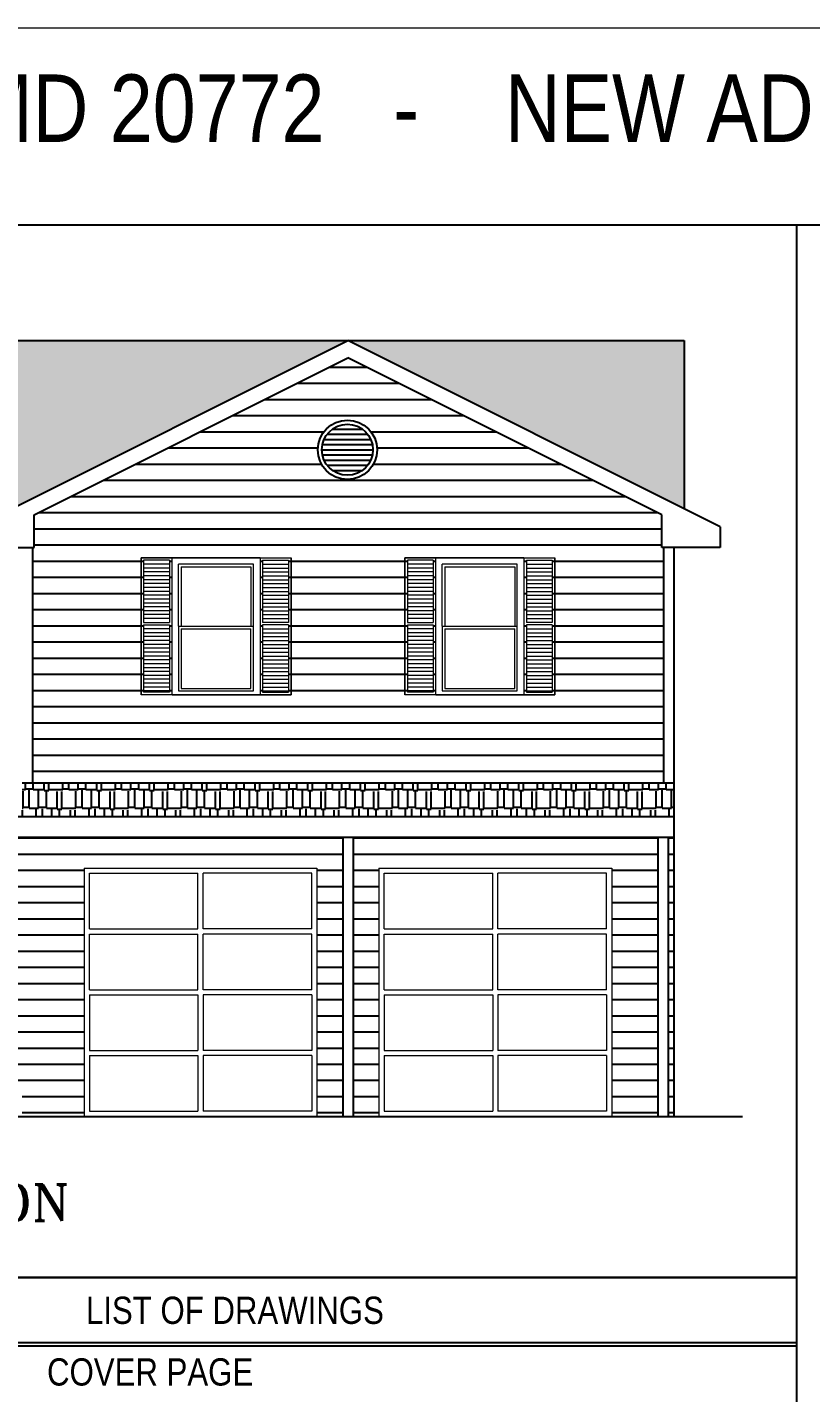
# Model space of a CAD drawing. Header units: inches. Extents: x -1842 to 12195, y -2228 to 2193.
# Drawn here: x 1122.6 to 1395.3, y 1019.8 to 1494.9 of the extents above; entities that cross this region are included whole.
import ezdxf
from ezdxf.enums import TextEntityAlignment as Align

# ---------------------------------------------------------------- set-up
doc = ezdxf.new("R2010")
doc.units = ezdxf.units.IN
doc.header["$LTSCALE"] = 6
doc.header["$MEASUREMENT"] = 0
doc.linetypes.add('DASHED', pattern=[0.75, 0.5, -0.25])
doc.layers.add('A-GLAZ', color=151, linetype='Continuous', lineweight=13)
doc.layers.add('Title Block', color=7, linetype='Continuous')
doc.styles.add('HS-DESIGN-TTLB', font='GOTHIC.TTF')
doc.styles.add('RT', font='ROMANT')
doc.styles.get("Standard").update_dxf_attribs({"font": 'ARIALN.TTF'})

msp = doc.modelspace()

# ---------------------------------------------------------------- hatches: boundary and pattern name
h = msp.add_hatch()
h.set_pattern_fill('AR-RSHKE', color=15, scale=0.54)
h.set_pattern_definition([(0, (-10599.7005, 639.276), (13.77, 6.48), [3.24, -2.7, 3.78, -1.62, 4.86, -2.16]), (0, (-10596.4605, 639.546), (13.77, 6.48), [2.7, -10.26, 2.16, -3.24]), (0, (-10589.9805, 638.871), (13.77, 6.48), [1.62, -16.74]), (90, (-10599.7005, 639.2763), (-4.59, 6.48), [6.21, -19.71]), (90, (-10596.4605, 639.2763), (-4.59, 6.48), [6.075, -19.845]), (90, (-10593.7605, 639.2763), (-4.59, 6.48), [5.67, -20.25]), (90, (-10589.9805, 638.8713), (-4.59, 6.48), [6.21, -19.71]), (90, (-10588.3605, 638.8713), (-4.59, 6.48), [6.21, -19.71]), (90, (-10583.5005, 639.2763), (-4.59, 6.48), [5.94, -19.98])])
h.paths.add_polyline_path([(1234.2394657, 1385.896174), (756.5194657, 1385.896174), (756.5194657, 1321.096174), (1104.6394657, 1321.096174)])
h.paths.add_polyline_path([(929.3194657, 1365.761089), (925.7194657, 1365.761089), (925.7194657, 1369.5178801), (944.6194657, 1378.9678801), (963.5194657, 1369.5178801), (963.5194657, 1365.761089), (959.9194657, 1365.761089), (959.9194657, 1331.7024912), (929.3194657, 1331.7024912)], flags=16)
h.paths.add_polyline_path([(932.4694657, 1364.1429577), (956.7694657, 1364.1429577), (956.7694657, 1333.9524912), (932.4694657, 1333.9524912)], flags=0)
h.paths.add_polyline_path([(934.2694657, 1362.3429577), (954.9694657, 1362.3429577), (954.9694657, 1335.7524912), (934.2694657, 1335.7524912)], flags=0)
h.paths.add_polyline_path([(853.7194657, 1365.761089), (850.1194657, 1365.761089), (850.1194657, 1331.7024912), (819.5194657, 1331.7024912), (819.5194657, 1365.761089), (815.9194657, 1365.761089), (815.9194657, 1369.5178801), (834.8194657, 1378.9678801), (853.7194657, 1369.5178801)], flags=16)
h.paths.add_polyline_path([(846.9694657, 1333.9524912), (822.6694657, 1333.9524912), (822.6694657, 1364.1429577), (846.9694657, 1364.1429577)], flags=0)
h.paths.add_polyline_path([(845.1694657, 1335.7524912), (824.4694657, 1335.7524912), (824.4694657, 1362.3429577), (845.1694657, 1362.3429577)], flags=0)
h.paths.add_polyline_path([(1035.5194657, 1365.761089), (1035.5194657, 1369.5178801), (1054.4194657, 1378.9678801), (1073.3194657, 1369.5178801), (1073.3194657, 1365.761089), (1069.7194657, 1365.761089), (1069.7194657, 1331.7024912), (1039.1194657, 1331.7024912), (1039.1194657, 1365.761089)], flags=16)
h.paths.add_polyline_path([(1042.2694657, 1364.1429577), (1066.5694657, 1364.1429577), (1066.5694657, 1333.9524912), (1042.2694657, 1333.9524912)], flags=0)
h.paths.add_polyline_path([(1044.0694657, 1362.3429577), (1064.7694657, 1362.3429577), (1064.7694657, 1335.7524912), (1044.0694657, 1335.7524912)], flags=0)
h.paths.add_polyline_path([(1351.2394657, 1385.896174), (1234.2394657, 1385.896174), (1351.2394657, 1327.396174)])
h = msp.add_hatch()
h.set_pattern_fill('ANSI31', color=256, scale=14.4, angle=135)
h.set_pattern_definition([(180, (-10532.7654, -4556.1058), (-2e-16, -1.8), [])])
h.paths.add_polyline_path([(1242.929885, 1347.8614982, 1), (1225.1914571, 1347.8614982, 1)])
h = msp.add_hatch()
h.set_pattern_fill('AR-RSHKE', color=15, scale=0.54)
h.set_pattern_definition([(0, (-10599.5205, 121.574), (13.77, 6.48), [3.24, -2.7, 3.78, -1.62, 4.86, -2.16]), (0, (-10596.2805, 121.844), (13.77, 6.48), [2.7, -10.26, 2.16, -3.24]), (0, (-10589.8005, 121.169), (13.77, 6.48), [1.62, -16.74]), (90, (-10599.5205, 121.574), (-4.59, 6.48), [6.21, -19.71]), (90, (-10596.2805, 121.574), (-4.59, 6.48), [6.075, -19.845]), (90, (-10593.5805, 121.574), (-4.59, 6.48), [5.67, -20.25]), (90, (-10589.8005, 121.169), (-4.59, 6.48), [6.21, -19.71]), (90, (-10588.1805, 121.169), (-4.59, 6.48), [6.21, -19.71]), (90, (-10583.3205, 121.574), (-4.59, 6.48), [5.94, -19.98])])
h.paths.add_polyline_path([(1347.6394657, 1231.936436), (1120.8394657, 1231.936436), (1120.8394657, 1220.296174), (1347.6394657, 1220.296174)])
at = {"layer": 'Title Block', "linetype": 'DASHED'}
h = msp.add_hatch(dxfattribs=at)
h.set_pattern_fill('ANSI31', color=253, scale=45, angle=135)
h.set_pattern_definition([(180, (-7264.327, 577.874), (-4e-16, -5.625), [])])
h.paths.add_polyline_path([(1344.0394657, 1313.896174), (1343.4736116, 1313.896174), (1343.4736116, 1325.2417175), (1234.2394657, 1379.8587905), (1125.0053198, 1325.2417175), (1125.0053198, 1313.896174), (1124.4394657, 1313.896174), (1124.4394657, 1231.936436), (1344.0394657, 1231.936436)])
h.paths.add_polyline_path([(1173.0394657, 1262.596174), (1173.0394657, 1310.296174), (1203.6394657, 1310.296174), (1203.6394657, 1262.596174)], flags=16)
h.paths.add_polyline_path([(1163.1394657, 1263.496174), (1163.1394657, 1286.896174), (1172.1394657, 1286.896174), (1172.1394657, 1263.496174)], flags=16)
h.paths.add_polyline_path([(1175.2894657, 1263.946174), (1175.2894657, 1286.446174), (1175.2894657, 1308.046174), (1201.3894657, 1308.046174), (1201.3894657, 1286.446174), (1201.3894657, 1263.946174)], flags=0)
h.paths.add_polyline_path([(1176.1894657, 1264.846174), (1176.1894657, 1285.546174), (1200.4894657, 1285.546174), (1200.4894657, 1264.846174)], flags=0)
h.paths.add_polyline_path([(1163.1394657, 1287.796174), (1163.1394657, 1309.396174), (1172.1394657, 1309.396174), (1172.1394657, 1287.796174)], flags=16)
h.paths.add_polyline_path([(1176.1894657, 1286.446174), (1176.1894657, 1307.146174), (1200.4894657, 1307.146174), (1200.4894657, 1286.446174)], flags=0)
h.paths.add_polyline_path([(1204.5394657, 1263.496174), (1204.5394657, 1286.896174), (1213.5394657, 1286.896174), (1213.5394657, 1263.496174)], flags=16)
h.paths.add_polyline_path([(1204.5394657, 1287.796174), (1204.5394657, 1309.396174), (1213.5394657, 1309.396174), (1213.5394657, 1287.796174)], flags=16)
h.paths.add_polyline_path([(1264.8394657, 1262.596174), (1264.8394657, 1310.296174), (1295.4394657, 1310.296174), (1295.4394657, 1262.596174)], flags=16)
h.paths.add_polyline_path([(1254.9394657, 1263.496174), (1254.9394657, 1286.896174), (1263.9394657, 1286.896174), (1263.9394657, 1263.496174)], flags=16)
h.paths.add_polyline_path([(1254.9394657, 1287.796174), (1254.9394657, 1309.396174), (1263.9394657, 1309.396174), (1263.9394657, 1287.796174)], flags=16)
h.paths.add_polyline_path([(1267.0894657, 1263.946174), (1267.0894657, 1286.446174), (1267.0894657, 1308.046174), (1293.1894657, 1308.046174), (1293.1894657, 1286.446174), (1293.1894657, 1263.946174)], flags=0)
h.paths.add_polyline_path([(1267.9894657, 1264.846174), (1267.9894657, 1285.546174), (1292.2894657, 1285.546174), (1292.2894657, 1264.846174)], flags=0)
h.paths.add_polyline_path([(1223.7514571, 1347.8614982, -1), (1244.369885, 1347.8614982, -1)], flags=16)
h.paths.add_polyline_path([(1225.1914571, 1347.8614982, -1), (1242.929885, 1347.8614982, -1)], flags=0)
h.paths.add_polyline_path([(1267.9894657, 1286.446174), (1267.9894657, 1307.146174), (1292.2894657, 1307.146174), (1292.2894657, 1286.446174)], flags=0)
h.paths.add_polyline_path([(1296.3394657, 1263.496174), (1296.3394657, 1286.896174), (1305.3394657, 1286.896174), (1305.3394657, 1263.496174)], flags=16)
h.paths.add_polyline_path([(1296.3394657, 1287.796174), (1296.3394657, 1309.396174), (1305.3394657, 1309.396174), (1305.3394657, 1287.796174)], flags=16)
h = msp.add_hatch(dxfattribs=at)
h.set_pattern_fill('ANSI31', color=253, scale=45, angle=135)
h.set_pattern_definition([(180, (-9927.284, 121.574), (-4e-16, -5.625), [])])
h.paths.add_polyline_path([(1142.4394657, 1202.296174), (1223.4394657, 1202.296174), (1223.4394657, 1115.896174), (1232.4394657, 1115.896174), (1232.4394657, 1213.096174), (1119.0394657, 1213.096174), (1119.0394657, 1123.096174), (1120.8394657, 1123.096174), (1120.8394657, 1115.896174), (1142.4394657, 1115.896174)])
h.paths.add_polyline_path([(1342.0487803, 1213.096174), (1236.0394657, 1213.096174), (1236.0394657, 1115.896174), (1245.0394657, 1115.896174), (1245.0394657, 1202.296174), (1326.0394657, 1202.296174), (1326.0394657, 1115.896174), (1342.0487803, 1115.896174)])
h.paths.add_polyline_path([(1347.6394657, 1213.096174), (1345.6487803, 1213.096174), (1345.6487803, 1115.896174), (1347.6394657, 1115.896174)])

# ---------------------------------------------------------------- linework, layer by layer
for p, q in [((1638.5925684, 1426.0152255), (711.6595625, 1426.0152255)), ((1390.334949, 1426.0152255), (1390.334949, 590.817524)), ((756.5194657, 1385.896174), (1351.2394657, 1385.896174)), ((1104.6394657, 1321.096174), (1234.2394657, 1385.896174)), ((1363.8394657, 1321.096174), (1234.2394657, 1385.896174)), ((1351.2394657, 1385.896174), (1351.2394657, 1327.396174)), ((1125.0053198, 1325.2417175), (1234.2394657, 1379.8587905)), ((1343.4736116, 1325.2417175), (1234.2394657, 1379.8587905)), ((1125.0053198, 1313.896174), (1125.0053198, 1325.2417175)), ((1343.4736116, 1313.896174), (1343.4736116, 1325.2417175)), ((1363.8394657, 1321.096174), (1363.8394657, 1313.896174)), ((1104.6394657, 1313.896174), (1125.0053198, 1313.896174)), ((1124.4394657, 1313.896174), (1124.4394657, 1231.936436)), ((1363.8394657, 1313.896174), (1343.4736116, 1313.896174)), ((1344.0394657, 1313.896174), (1344.0394657, 1231.936436)), ((1347.6394657, 1313.896174), (1347.6394657, 1115.896174)), ((1120.8394657, 1231.936436), (1347.6394657, 1231.936436)), ((1074.2324299, 1220.296174), (1347.6394657, 1220.296174)), ((760.1194657, 1213.096174), (1347.6394657, 1213.096174)), ((1232.4394657, 1213.096174), (1232.4394657, 1115.896174)), ((1236.0394657, 1213.096174), (1236.0394657, 1115.896174)), ((1342.0487803, 1213.096174), (1342.0487803, 1115.896174)), ((1345.6487803, 1213.096174), (1345.6487803, 1115.896174)), ((736.023244, 1115.896174), (1371.5979125, 1115.896174)), ((1390.334949, 1059.824864), (1045.5773297, 1059.824864)), ((1045.5773297, 1037.2039392), (1390.334949, 1037.2039392)), ((1045.5773297, 1036.106324), (1390.334949, 1036.106324))]:
    msp.add_line(p, q)
msp.add_lwpolyline([(143.5333337, 1494.6223555, 0.5, 0.5, 0), (1638.5925684, 1494.6223555, 0, 0, 0), (1638.5925684, 368.173134, 0.5, 0.5, 0), (143.5333337, 368.173134, 0.5, 0.5, 0)], format="xyseb")
for radius in [10.3092139, 8.8692139]:
    msp.add_circle((1234.060671, 1347.8614982), radius)
at = {"layer": 'A-GLAZ', "lineweight": 9}
for p, q in [((1162.2394657, 1310.296174), (1162.2394657, 1262.596174)), ((1162.2394657, 1262.596174), (1162.2394657, 1310.296174)), ((1173.0394657, 1310.296174), (1162.2394657, 1310.296174)), ((1162.2394657, 1310.296174), (1214.4394657, 1310.296174)), ((1162.2394657, 1262.596174), (1162.2394657, 1310.296174)), ((1162.2394657, 1310.296174), (1162.2394657, 1262.596174)), ((1172.1394657, 1309.396174), (1163.1394657, 1309.396174)), ((1163.1394657, 1309.396174), (1163.1394657, 1287.796174)), ((1172.1394657, 1308.046174), (1163.1394657, 1308.046174)), ((1172.1394657, 1306.696174), (1163.1394657, 1306.696174)), ((1172.1394657, 1309.396174), (1172.1394657, 1287.796174)), ((1203.6394657, 1310.296174), (1173.0394657, 1310.296174)), ((1173.0394657, 1310.296174), (1203.6394657, 1310.296174)), ((1173.0394657, 1310.296174), (1203.6394657, 1310.296174)), ((1173.0394657, 1262.596174), (1173.0394657, 1310.296174)), ((1201.3894657, 1308.046174), (1175.2894657, 1308.046174)), ((1175.2894657, 1286.446174), (1175.2894657, 1308.046174)), ((1176.1894657, 1307.146174), (1176.1894657, 1286.446174)), ((1176.1894657, 1307.146174), (1200.4894657, 1307.146174)), ((1200.4894657, 1307.146174), (1200.4894657, 1286.446174)), ((1201.3894657, 1286.446174), (1201.3894657, 1308.046174)), ((1203.6394657, 1310.296174), (1203.6394657, 1262.596174)), ((1203.6394657, 1310.296174), (1214.4394657, 1310.296174)), ((1204.5394657, 1309.396174), (1204.5394657, 1287.796174)), ((1204.5394657, 1309.396174), (1213.5394657, 1309.396174)), ((1204.5394657, 1308.046174), (1213.5394657, 1308.046174)), ((1204.5394657, 1306.696174), (1213.5394657, 1306.696174)), ((1213.5394657, 1309.396174), (1213.5394657, 1287.796174)), ((1214.4394657, 1310.296174), (1214.4394657, 1262.596174)), ((1214.4394657, 1262.596174), (1214.4394657, 1310.296174)), ((1214.4394657, 1310.296174), (1214.4394657, 1262.596174)), ((1254.0394657, 1310.296174), (1254.0394657, 1262.596174)), ((1254.0394657, 1262.596174), (1254.0394657, 1310.296174)), ((1264.8394657, 1310.296174), (1254.0394657, 1310.296174)), ((1254.0394657, 1310.296174), (1306.2394657, 1310.296174)), ((1254.0394657, 1262.596174), (1254.0394657, 1310.296174)), ((1263.9394657, 1309.396174), (1254.9394657, 1309.396174)), ((1254.9394657, 1309.396174), (1254.9394657, 1287.796174)), ((1263.9394657, 1308.046174), (1254.9394657, 1308.046174)), ((1263.9394657, 1306.696174), (1254.9394657, 1306.696174)), ((1263.9394657, 1309.396174), (1263.9394657, 1287.796174)), ((1295.4394657, 1310.296174), (1264.8394657, 1310.296174)), ((1264.8394657, 1310.296174), (1295.4394657, 1310.296174)), ((1264.8394657, 1310.296174), (1295.4394657, 1310.296174)), ((1264.8394657, 1262.596174), (1264.8394657, 1310.296174)), ((1293.1894657, 1308.046174), (1267.0894657, 1308.046174)), ((1267.0894657, 1286.446174), (1267.0894657, 1308.046174)), ((1267.9894657, 1307.146174), (1267.9894657, 1286.446174)), ((1267.9894657, 1307.146174), (1292.2894657, 1307.146174)), ((1292.2894657, 1307.146174), (1292.2894657, 1286.446174)), ((1293.1894657, 1286.446174), (1293.1894657, 1308.046174)), ((1295.4394657, 1310.296174), (1295.4394657, 1262.596174)), ((1295.4394657, 1310.296174), (1306.2394657, 1310.296174)), ((1296.3394657, 1309.396174), (1296.3394657, 1287.796174)), ((1296.3394657, 1309.396174), (1305.3394657, 1309.396174)), ((1296.3394657, 1308.046174), (1305.3394657, 1308.046174)), ((1296.3394657, 1306.696174), (1305.3394657, 1306.696174)), ((1305.3394657, 1309.396174), (1305.3394657, 1287.796174)), ((1306.2394657, 1310.296174), (1306.2394657, 1262.596174)), ((1306.2394657, 1262.596174), (1306.2394657, 1310.296174)), ((1306.2394657, 1310.296174), (1306.2394657, 1262.596174)), ((1306.2394657, 1262.596174), (1306.2394657, 1310.296174)), ((1172.1394657, 1305.346174), (1163.1394657, 1305.346174)), ((1172.1394657, 1303.996174), (1163.1394657, 1303.996174)), ((1172.1394657, 1302.646174), (1163.1394657, 1302.646174)), ((1204.5394657, 1305.346174), (1213.5394657, 1305.346174)), ((1204.5394657, 1303.996174), (1213.5394657, 1303.996174)), ((1204.5394657, 1302.646174), (1213.5394657, 1302.646174)), ((1263.9394657, 1305.346174), (1254.9394657, 1305.346174)), ((1263.9394657, 1303.996174), (1254.9394657, 1303.996174)), ((1263.9394657, 1302.646174), (1254.9394657, 1302.646174)), ((1296.3394657, 1305.346174), (1305.3394657, 1305.346174)), ((1296.3394657, 1303.996174), (1305.3394657, 1303.996174)), ((1296.3394657, 1302.646174), (1305.3394657, 1302.646174)), ((1172.1394657, 1301.296174), (1163.1394657, 1301.296174)), ((1172.1394657, 1299.946174), (1163.1394657, 1299.946174)), ((1172.1394657, 1298.596174), (1163.1394657, 1298.596174)), ((1172.1394657, 1297.246174), (1163.1394657, 1297.246174)), ((1204.5394657, 1301.296174), (1213.5394657, 1301.296174)), ((1204.5394657, 1299.946174), (1213.5394657, 1299.946174)), ((1204.5394657, 1298.596174), (1213.5394657, 1298.596174)), ((1204.5394657, 1297.246174), (1213.5394657, 1297.246174)), ((1263.9394657, 1301.296174), (1254.9394657, 1301.296174)), ((1263.9394657, 1299.946174), (1254.9394657, 1299.946174)), ((1263.9394657, 1298.596174), (1254.9394657, 1298.596174)), ((1263.9394657, 1297.246174), (1254.9394657, 1297.246174)), ((1296.3394657, 1301.296174), (1305.3394657, 1301.296174)), ((1296.3394657, 1299.946174), (1305.3394657, 1299.946174)), ((1296.3394657, 1298.596174), (1305.3394657, 1298.596174)), ((1296.3394657, 1297.246174), (1305.3394657, 1297.246174)), ((1172.1394657, 1295.896174), (1163.1394657, 1295.896174)), ((1172.1394657, 1294.546174), (1163.1394657, 1294.546174)), ((1172.1394657, 1293.196174), (1163.1394657, 1293.196174)), ((1204.5394657, 1295.896174), (1213.5394657, 1295.896174)), ((1204.5394657, 1294.546174), (1213.5394657, 1294.546174)), ((1204.5394657, 1293.196174), (1213.5394657, 1293.196174)), ((1263.9394657, 1295.896174), (1254.9394657, 1295.896174)), ((1263.9394657, 1294.546174), (1254.9394657, 1294.546174)), ((1263.9394657, 1293.196174), (1254.9394657, 1293.196174)), ((1296.3394657, 1295.896174), (1305.3394657, 1295.896174)), ((1296.3394657, 1294.546174), (1305.3394657, 1294.546174)), ((1296.3394657, 1293.196174), (1305.3394657, 1293.196174)), ((1172.1394657, 1291.846174), (1163.1394657, 1291.846174)), ((1172.1394657, 1290.496174), (1163.1394657, 1290.496174)), ((1172.1394657, 1289.146174), (1163.1394657, 1289.146174)), ((1163.1394657, 1287.796174), (1172.1394657, 1287.796174)), ((1204.5394657, 1291.846174), (1213.5394657, 1291.846174)), ((1204.5394657, 1290.496174), (1213.5394657, 1290.496174)), ((1204.5394657, 1289.146174), (1213.5394657, 1289.146174)), ((1213.5394657, 1287.796174), (1204.5394657, 1287.796174)), ((1263.9394657, 1291.846174), (1254.9394657, 1291.846174)), ((1263.9394657, 1290.496174), (1254.9394657, 1290.496174)), ((1263.9394657, 1289.146174), (1254.9394657, 1289.146174)), ((1254.9394657, 1287.796174), (1263.9394657, 1287.796174)), ((1296.3394657, 1291.846174), (1305.3394657, 1291.846174)), ((1296.3394657, 1290.496174), (1305.3394657, 1290.496174)), ((1296.3394657, 1289.146174), (1305.3394657, 1289.146174)), ((1305.3394657, 1287.796174), (1296.3394657, 1287.796174)), ((1163.1394657, 1286.896174), (1172.1394657, 1286.896174)), ((1163.1394657, 1286.896174), (1163.1394657, 1263.496174)), ((1172.1394657, 1285.546174), (1163.1394657, 1285.546174)), ((1172.1394657, 1284.196174), (1163.1394657, 1284.196174)), ((1172.1394657, 1282.846174), (1163.1394657, 1282.846174)), ((1172.1394657, 1286.896174), (1172.1394657, 1263.496174)), ((1175.2894657, 1286.446174), (1175.2894657, 1263.946174)), ((1175.2894657, 1286.446174), (1201.3894657, 1286.446174)), ((1176.1894657, 1285.546174), (1176.1894657, 1264.846174)), ((1176.1894657, 1285.546174), (1200.4894657, 1285.546174)), ((1200.4894657, 1264.846174), (1200.4894657, 1285.546174)), ((1201.3894657, 1263.946174), (1201.3894657, 1286.446174)), ((1204.5394657, 1286.896174), (1204.5394657, 1263.496174)), ((1213.5394657, 1286.896174), (1204.5394657, 1286.896174)), ((1204.5394657, 1285.546174), (1213.5394657, 1285.546174)), ((1204.5394657, 1284.196174), (1213.5394657, 1284.196174)), ((1204.5394657, 1282.846174), (1213.5394657, 1282.846174)), ((1213.5394657, 1286.896174), (1213.5394657, 1263.496174)), ((1254.9394657, 1286.896174), (1263.9394657, 1286.896174)), ((1254.9394657, 1286.896174), (1254.9394657, 1263.496174)), ((1263.9394657, 1285.546174), (1254.9394657, 1285.546174)), ((1263.9394657, 1284.196174), (1254.9394657, 1284.196174)), ((1263.9394657, 1282.846174), (1254.9394657, 1282.846174)), ((1263.9394657, 1286.896174), (1263.9394657, 1263.496174)), ((1267.0894657, 1286.446174), (1267.0894657, 1263.946174)), ((1267.0894657, 1286.446174), (1293.1894657, 1286.446174)), ((1267.9894657, 1285.546174), (1267.9894657, 1264.846174)), ((1267.9894657, 1285.546174), (1292.2894657, 1285.546174)), ((1292.2894657, 1264.846174), (1292.2894657, 1285.546174)), ((1293.1894657, 1263.946174), (1293.1894657, 1286.446174)), ((1296.3394657, 1286.896174), (1296.3394657, 1263.496174)), ((1305.3394657, 1286.896174), (1296.3394657, 1286.896174)), ((1296.3394657, 1285.546174), (1305.3394657, 1285.546174)), ((1296.3394657, 1284.196174), (1305.3394657, 1284.196174)), ((1296.3394657, 1282.846174), (1305.3394657, 1282.846174)), ((1305.3394657, 1286.896174), (1305.3394657, 1263.496174)), ((1172.1394657, 1281.496174), (1163.1394657, 1281.496174)), ((1172.1394657, 1280.146174), (1163.1394657, 1280.146174)), ((1172.1394657, 1278.796174), (1163.1394657, 1278.796174)), ((1204.5394657, 1281.496174), (1213.5394657, 1281.496174)), ((1204.5394657, 1280.146174), (1213.5394657, 1280.146174)), ((1204.5394657, 1278.796174), (1213.5394657, 1278.796174)), ((1263.9394657, 1281.496174), (1254.9394657, 1281.496174)), ((1263.9394657, 1280.146174), (1254.9394657, 1280.146174)), ((1263.9394657, 1278.796174), (1254.9394657, 1278.796174)), ((1296.3394657, 1281.496174), (1305.3394657, 1281.496174)), ((1296.3394657, 1280.146174), (1305.3394657, 1280.146174)), ((1296.3394657, 1278.796174), (1305.3394657, 1278.796174)), ((1172.1394657, 1277.446174), (1163.1394657, 1277.446174)), ((1172.1394657, 1276.096174), (1163.1394657, 1276.096174)), ((1172.1394657, 1274.746174), (1163.1394657, 1274.746174)), ((1172.1394657, 1273.396174), (1163.1394657, 1273.396174)), ((1204.5394657, 1277.446174), (1213.5394657, 1277.446174)), ((1204.5394657, 1276.096174), (1213.5394657, 1276.096174)), ((1204.5394657, 1274.746174), (1213.5394657, 1274.746174)), ((1204.5394657, 1273.396174), (1213.5394657, 1273.396174)), ((1263.9394657, 1277.446174), (1254.9394657, 1277.446174)), ((1263.9394657, 1276.096174), (1254.9394657, 1276.096174)), ((1263.9394657, 1274.746174), (1254.9394657, 1274.746174)), ((1263.9394657, 1273.396174), (1254.9394657, 1273.396174)), ((1296.3394657, 1277.446174), (1305.3394657, 1277.446174)), ((1296.3394657, 1276.096174), (1305.3394657, 1276.096174)), ((1296.3394657, 1274.746174), (1305.3394657, 1274.746174)), ((1296.3394657, 1273.396174), (1305.3394657, 1273.396174)), ((1172.1394657, 1272.046174), (1163.1394657, 1272.046174)), ((1172.1394657, 1270.696174), (1163.1394657, 1270.696174)), ((1172.1394657, 1269.346174), (1163.1394657, 1269.346174)), ((1204.5394657, 1272.046174), (1213.5394657, 1272.046174)), ((1204.5394657, 1270.696174), (1213.5394657, 1270.696174)), ((1204.5394657, 1269.346174), (1213.5394657, 1269.346174)), ((1263.9394657, 1272.046174), (1254.9394657, 1272.046174)), ((1263.9394657, 1270.696174), (1254.9394657, 1270.696174)), ((1263.9394657, 1269.346174), (1254.9394657, 1269.346174)), ((1296.3394657, 1272.046174), (1305.3394657, 1272.046174)), ((1296.3394657, 1270.696174), (1305.3394657, 1270.696174)), ((1296.3394657, 1269.346174), (1305.3394657, 1269.346174)), ((1172.1394657, 1267.996174), (1163.1394657, 1267.996174)), ((1172.1394657, 1266.646174), (1163.1394657, 1266.646174)), ((1172.1394657, 1265.296174), (1163.1394657, 1265.296174)), ((1172.1394657, 1263.946174), (1163.1394657, 1263.946174)), ((1175.2894657, 1263.946174), (1201.3894657, 1263.946174)), ((1176.1894657, 1264.846174), (1200.4894657, 1264.846174)), ((1204.5394657, 1267.996174), (1213.5394657, 1267.996174)), ((1204.5394657, 1266.646174), (1213.5394657, 1266.646174)), ((1204.5394657, 1265.296174), (1213.5394657, 1265.296174)), ((1204.5394657, 1263.946174), (1213.5394657, 1263.946174)), ((1263.9394657, 1267.996174), (1254.9394657, 1267.996174)), ((1263.9394657, 1266.646174), (1254.9394657, 1266.646174)), ((1263.9394657, 1265.296174), (1254.9394657, 1265.296174)), ((1263.9394657, 1263.946174), (1254.9394657, 1263.946174)), ((1267.0894657, 1263.946174), (1293.1894657, 1263.946174)), ((1267.9894657, 1264.846174), (1292.2894657, 1264.846174)), ((1296.3394657, 1267.996174), (1305.3394657, 1267.996174)), ((1296.3394657, 1266.646174), (1305.3394657, 1266.646174)), ((1296.3394657, 1265.296174), (1305.3394657, 1265.296174)), ((1296.3394657, 1263.946174), (1305.3394657, 1263.946174)), ((1173.0394657, 1262.596174), (1162.2394657, 1262.596174)), ((1173.0394657, 1262.596174), (1162.2394657, 1262.596174)), ((1214.4394657, 1262.596174), (1162.2394657, 1262.596174)), ((1172.1394657, 1263.496174), (1163.1394657, 1263.496174)), ((1173.0394657, 1262.596174), (1203.6394657, 1262.596174)), ((1203.6394657, 1262.596174), (1173.0394657, 1262.596174)), ((1173.0394657, 1262.596174), (1203.6394657, 1262.596174)), ((1203.6394657, 1262.596174), (1173.0394657, 1262.596174)), ((1203.6394657, 1262.596174), (1214.4394657, 1262.596174)), ((1203.6394657, 1262.596174), (1214.4394657, 1262.596174)), ((1204.5394657, 1263.496174), (1213.5394657, 1263.496174)), ((1264.8394657, 1262.596174), (1254.0394657, 1262.596174)), ((1264.8394657, 1262.596174), (1254.0394657, 1262.596174)), ((1306.2394657, 1262.596174), (1254.0394657, 1262.596174)), ((1263.9394657, 1263.496174), (1254.9394657, 1263.496174)), ((1264.8394657, 1262.596174), (1295.4394657, 1262.596174)), ((1295.4394657, 1262.596174), (1264.8394657, 1262.596174)), ((1264.8394657, 1262.596174), (1295.4394657, 1262.596174)), ((1295.4394657, 1262.596174), (1264.8394657, 1262.596174)), ((1295.4394657, 1262.596174), (1306.2394657, 1262.596174)), ((1295.4394657, 1262.596174), (1306.2394657, 1262.596174)), ((1296.3394657, 1263.496174), (1305.3394657, 1263.496174)), ((1142.4394657, 1202.296174), (1223.4394657, 1202.296174)), ((1142.4394657, 1202.296174), (1142.4394657, 1115.896174)), ((1223.4394657, 1202.296174), (1223.4394657, 1115.896174)), ((1245.0394657, 1202.296174), (1326.0394657, 1202.296174)), ((1245.0394657, 1202.296174), (1245.0394657, 1115.896174)), ((1326.0394657, 1202.296174), (1326.0394657, 1115.896174)), ((1144.2394657, 1200.496174), (1182.0394657, 1200.496174)), ((1144.2394657, 1181.146174), (1144.2394657, 1200.496174)), ((1182.0394657, 1181.146174), (1182.0394657, 1200.496174)), ((1221.6394657, 1200.496174), (1183.8394657, 1200.496174)), ((1183.8394657, 1181.146174), (1183.8394657, 1200.496174)), ((1221.6394657, 1181.146174), (1221.6394657, 1200.496174)), ((1246.8394657, 1200.496174), (1284.6394657, 1200.496174)), ((1246.8394657, 1181.146174), (1246.8394657, 1200.496174)), ((1284.6394657, 1181.146174), (1284.6394657, 1200.496174)), ((1324.2394657, 1200.496174), (1286.4394657, 1200.496174)), ((1286.4394657, 1181.146174), (1286.4394657, 1200.496174)), ((1324.2394657, 1181.146174), (1324.2394657, 1200.496174)), ((1144.2394657, 1181.146174), (1182.0394657, 1181.146174)), ((1144.2394657, 1159.996174), (1144.2394657, 1179.346174)), ((1144.2394657, 1179.346174), (1182.0394657, 1179.346174)), ((1182.0394657, 1159.996174), (1182.0394657, 1179.346174)), ((1221.6394657, 1181.146174), (1183.8394657, 1181.146174)), ((1183.8394657, 1159.996174), (1183.8394657, 1179.346174)), ((1221.6394657, 1179.346174), (1183.8394657, 1179.346174)), ((1221.6394657, 1159.996174), (1221.6394657, 1179.346174)), ((1246.8394657, 1181.146174), (1284.6394657, 1181.146174)), ((1246.8394657, 1159.996174), (1246.8394657, 1179.346174)), ((1246.8394657, 1179.346174), (1284.6394657, 1179.346174)), ((1284.6394657, 1159.996174), (1284.6394657, 1179.346174)), ((1324.2394657, 1181.146174), (1286.4394657, 1181.146174)), ((1286.4394657, 1159.996174), (1286.4394657, 1179.346174)), ((1324.2394657, 1179.346174), (1286.4394657, 1179.346174)), ((1324.2394657, 1159.996174), (1324.2394657, 1179.346174)), ((1144.2394657, 1159.996174), (1182.0394657, 1159.996174)), ((1221.6394657, 1159.996174), (1183.8394657, 1159.996174)), ((1246.8394657, 1159.996174), (1284.6394657, 1159.996174)), ((1324.2394657, 1159.996174), (1286.4394657, 1159.996174)), ((1144.2394657, 1158.196174), (1144.2394657, 1138.846174)), ((1144.2394657, 1158.196174), (1182.0394657, 1158.196174)), ((1182.0394657, 1158.196174), (1182.0394657, 1138.846174)), ((1183.8394657, 1158.196174), (1183.8394657, 1138.846174)), ((1221.6394657, 1158.196174), (1183.8394657, 1158.196174)), ((1221.6394657, 1158.196174), (1221.6394657, 1138.846174)), ((1246.8394657, 1158.196174), (1246.8394657, 1138.846174)), ((1246.8394657, 1158.196174), (1284.6394657, 1158.196174)), ((1284.6394657, 1158.196174), (1284.6394657, 1138.846174)), ((1286.4394657, 1158.196174), (1286.4394657, 1138.846174)), ((1324.2394657, 1158.196174), (1286.4394657, 1158.196174)), ((1324.2394657, 1158.196174), (1324.2394657, 1138.846174)), ((1144.2394657, 1138.846174), (1182.0394657, 1138.846174)), ((1144.2394657, 1137.046174), (1144.2394657, 1117.696174)), ((1144.2394657, 1137.046174), (1182.0394657, 1137.046174)), ((1182.0394657, 1137.046174), (1182.0394657, 1117.696174)), ((1221.6394657, 1138.846174), (1183.8394657, 1138.846174)), ((1183.8394657, 1137.046174), (1183.8394657, 1117.696174)), ((1221.6394657, 1137.046174), (1183.8394657, 1137.046174)), ((1221.6394657, 1137.046174), (1221.6394657, 1117.696174)), ((1246.8394657, 1138.846174), (1284.6394657, 1138.846174)), ((1246.8394657, 1137.046174), (1246.8394657, 1117.696174)), ((1246.8394657, 1137.046174), (1284.6394657, 1137.046174)), ((1284.6394657, 1137.046174), (1284.6394657, 1117.696174)), ((1324.2394657, 1138.846174), (1286.4394657, 1138.846174)), ((1286.4394657, 1137.046174), (1286.4394657, 1117.696174)), ((1324.2394657, 1137.046174), (1286.4394657, 1137.046174)), ((1324.2394657, 1137.046174), (1324.2394657, 1117.696174)), ((1144.2394657, 1117.696174), (1182.0394657, 1117.696174)), ((1221.6394657, 1117.696174), (1183.8394657, 1117.696174)), ((1246.8394657, 1117.696174), (1284.6394657, 1117.696174)), ((1324.2394657, 1117.696174), (1286.4394657, 1117.696174))]:
    msp.add_line(p, q, dxfattribs=at)
at = {"layer": 'Title Block'}
msp.add_line((711.6595625, 1059.824864), (1390.334949, 1059.824864), dxfattribs=at)

# ---------------------------------------------------------------- texts
at = {"char_height": 9.4725072, "attachment_point": 1}
for s, insert in [('LIST OF DRAWINGS', (1143.0563937, 1053.1699342)), ('COVER PAGE  ', (1129.5174669, 1031.7214121))]:
    msp.add_mtext(s, dxfattribs=dict(at, insert=insert))
at = {"layer": 'Title Block', "style": 'RT'}
msp.add_text('FRONT  ELEVATION', height=12.69675, dxfattribs=at).set_placement((964.2907519, 1092.2436892), align=Align.TOP_LEFT)
at = {"layer": 'Title Block', "char_height": 23.46, "width": 810.022316669, "attachment_point": 1, "style": 'HS-DESIGN-TTLB'}
for s, insert in [('\\pxb0.41667,a0.41667,t20;{\\fArial Narrow|b0|i0|c0|p34;7323 Westwind Rd.   Bowie, MD 20772}', (758.5592264, 1478.4606469)), ('\\pxb0.41667,a0.41667,t20;{\\fArial Narrow|b0|i0|c0|p34;-    NEW ADDITION  DESIGN}', (1250.0342264, 1478.4606469))]:
    msp.add_mtext(s, dxfattribs=dict(at, insert=insert))

doc.saveas('drawing.dxf')
